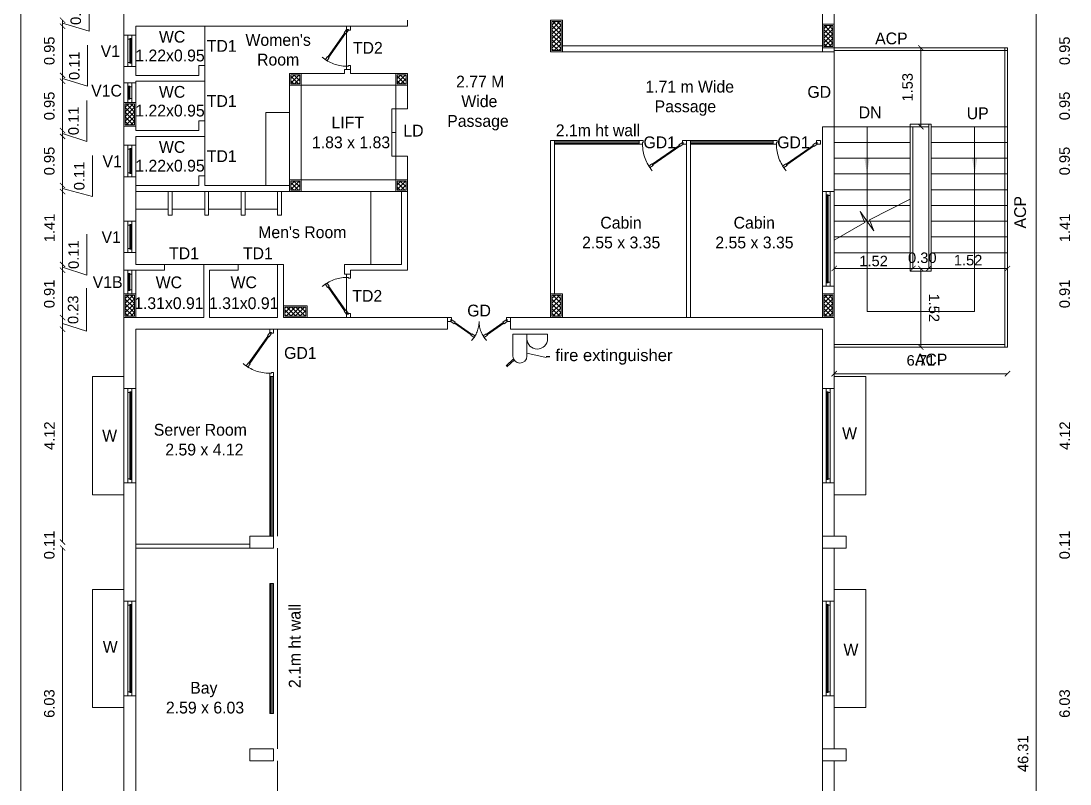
# Model space of a CAD drawing. Header units: metres. Extents: x -1560643 to -1560434, y 43491 to 43663.
# Drawn here: x -1560622.67 to -1560602.37, y 43576.69 to 43591.46 of the extents above; entities that cross this region are included whole.
import ezdxf
from ezdxf.enums import TextEntityAlignment as Align

# ---------------------------------------------------------------- set-up
doc = ezdxf.new("R2010")
doc.units = ezdxf.units.M
doc.header["$LTSCALE"] = 750
doc.header["$MEASUREMENT"] = 0
doc.linetypes.add('CACHE3', pattern=[5.25, 4.2, -1.05])
doc.linetypes.add('HIDDEN', pattern=[0.375, 0.25, -0.125])
doc.layers.get('0').update_dxf_attribs({"lineweight": 5})
doc.layers.add('BLK_1_FLR_0_DRINKING_WATER', color=7, linetype='Continuous', lineweight=5)
doc.styles.add('20 Feet Scale', font='', dxfattribs={"height": 23.622})
doc.styles.add('5 Feet Scale', font='', dxfattribs={"height": 5.9055})
doc.styles.add('6 Feet Scale', font='', dxfattribs={"height": 7.0866})
doc.styles.add('7 Feet Scale', font='', dxfattribs={"height": 8.2677})
doc.styles.add('cent', font='arial.ttf', dxfattribs={"height": 8})
doc.styles.add('outer', font='arial.ttf')
doc.styles.get('20 Feet Scale').set_extended_font_data('Bahnschrift')
doc.styles.get('5 Feet Scale').set_extended_font_data('Bahnschrift')
doc.styles.get('6 Feet Scale').set_extended_font_data('Bahnschrift')
doc.styles.get('7 Feet Scale').set_extended_font_data('Bahnschrift')
pattern_1 = [(315, (-7721.8007, -8443.0663), (1.76776695, 1.76776695), []), (45, (-7721.8007, -8443.0663), (-1.76776695, 1.76776695), [])]

# ---------------------------------------------------------------- blocks, each defined once
blk = doc.blocks.new('_ArchTick')
at = {"color": 0, "linetype": 'ByBlock', "const_width": 0.15}
blk.add_lwpolyline([(-0.5, -0.5), (0.5, 0.5)], dxfattribs=at)
blk = doc.blocks.new('A$C52BB42CC')
at = {"lineweight": 0, "ltscale": 10}
h = blk.add_hatch(dxfattribs=at)
h.set_pattern_fill('ANSI37', color=256, scale=20, angle=270)
h.set_pattern_definition(pattern_1)
h.paths.add_polyline_path([(1220.45, 3979.45), (1213.45, 3979.45), (1213.45, 3957.45), (1220.45, 3957.45)])
h = blk.add_hatch(dxfattribs=at)
h.set_pattern_fill('ANSI37', color=256, scale=20, angle=270)
h.set_pattern_definition(pattern_1)
h.paths.add_polyline_path([(1220.45, 3979.45), (1213.45, 3979.45), (1213.45, 3957.45), (1220.45, 3957.45)])
h = blk.add_hatch(dxfattribs=at)
h.set_pattern_fill('ANSI37', color=256, scale=20, angle=270)
h.set_pattern_definition([(315, (-7514.8007, -8446.0663), (1.76776695, 1.76776695), []), (45, (-7514.8007, -8446.0663), (-1.76776695, 1.76776695), [])])
h.paths.add_polyline_path([(1427.45, 3976.45), (1420.45, 3976.45), (1420.45, 3960.45), (1427.45, 3960.45)])
h = blk.add_hatch(dxfattribs=at)
h.set_pattern_fill('ANSI37', color=256, scale=20, angle=270)
h.set_pattern_definition([(315, (-7926.8007, -8468.5663), (1.76776695, 1.76776695), []), (45, (-7926.8007, -8468.5663), (-1.76776695, 1.76776695), [])])
h.paths.add_polyline_path([(1021.45, 3938.95), (1014.45, 3938.95), (1014.45, 3931.95), (1021.45, 3931.95)])
h = blk.add_hatch(dxfattribs=at)
h.set_pattern_fill('ANSI37', color=256, scale=20, angle=270)
h.set_pattern_definition([(315, (-7845.8007, -8468.5663), (1.76776695, 1.76776695), []), (45, (-7845.8007, -8468.5663), (-1.76776695, 1.76776695), [])])
h.paths.add_polyline_path([(1102.45, 3938.95), (1095.45, 3938.95), (1095.45, 3931.95), (1102.45, 3931.95)])
h = blk.add_hatch(dxfattribs=at)
h.set_pattern_fill('ANSI37', color=256, scale=20, angle=270)
h.set_pattern_definition([(315, (-8046.8007, -8505.6634), (1.76776695, 1.76776695), []), (45, (-8046.8007, -8505.6634), (-1.76776695, 1.76776695), [])])
h.paths.add_polyline_path([(895.45, 3916.85), (888.45, 3916.85), (888.45, 3900.85), (895.45, 3900.85)])
h = blk.add_hatch(dxfattribs=at)
h.set_pattern_fill('ANSI37', color=256, scale=20, angle=270)
h.set_pattern_definition([(315, (-7926.8007, -8549.5663), (1.76776695, 1.76776695), []), (45, (-7926.8007, -8549.5663), (-1.76776695, 1.76776695), [])])
h.paths.add_polyline_path([(1021.45, 3857.95), (1014.45, 3857.95), (1014.45, 3850.95), (1021.45, 3850.95)])
h = blk.add_hatch(dxfattribs=at)
h.set_pattern_fill('ANSI37', color=256, scale=20, angle=270)
h.set_pattern_definition([(315, (-7845.8007, -8549.5663), (1.76776695, 1.76776695), []), (45, (-7845.8007, -8549.5663), (-1.76776695, 1.76776695), [])])
h.paths.add_polyline_path([(1102.45, 3857.95), (1095.45, 3857.95), (1095.45, 3850.95), (1102.45, 3850.95)])
h = blk.add_hatch(dxfattribs=at)
h.set_pattern_fill('ANSI37', color=256, scale=20, angle=270)
h.set_pattern_definition([(315, (-8046.8007, -8651.5663), (1.76776695, 1.76776695), []), (45, (-8046.8007, -8651.5663), (-1.76776695, 1.76776695), [])])
h.paths.add_polyline_path([(895.45, 3770.95), (888.45, 3770.95), (888.45, 3754.95), (895.45, 3754.95)])
h = blk.add_hatch(dxfattribs=at)
h.set_pattern_fill('ANSI37', color=256, scale=20, angle=270)
h.set_pattern_definition([(315, (-7721.8007, -8651.5663), (1.76776695, 1.76776695), []), (45, (-7721.8007, -8651.5663), (-1.76776695, 1.76776695), [])])
h.paths.add_polyline_path([(1220.45, 3770.95), (1213.45, 3770.95), (1213.45, 3754.95), (1220.45, 3754.95)])
h = blk.add_hatch(dxfattribs=at)
h.set_pattern_fill('ANSI37', color=256, scale=20, angle=270)
h.set_pattern_definition([(315, (-7514.8007, -8651.5663), (1.76776695, 1.76776695), []), (45, (-7514.8007, -8651.5663), (-1.76776695, 1.76776695), [])])
h.paths.add_polyline_path([(1427.45, 3770.95), (1420.45, 3770.95), (1420.45, 3754.95), (1427.45, 3754.95)])
h = blk.add_hatch(dxfattribs=at)
h.set_pattern_fill('ANSI37', color=256, scale=20, angle=360)
h.set_pattern_definition([(45, (13432.4594, -5180.2987), (-1.76776695, 1.76776695), []), (135, (13432.4594, -5180.2987), (-1.76776695, -1.76776695), [])])
h.paths.add_polyline_path([(1009.95, 3761.95), (1009.95, 3754.95), (1025.95, 3754.95), (1025.95, 3761.95)])
for p, q in [((809, 2509.95), (809, 4333.06)), ((1582.41, 2509.95), (1582.41, 4333.06)), ((1419.45, 4076.56), (1419.45, 3977.45)), ((1428.45, 3977.45), (1428.45, 4076.56)), ((860.87, 3972.2), (860.87, 4003.43)), ((887.45, 3969.2), (887.45, 3992.5)), ((840.69, 3975.95), (840.69, 3980.45)), ((1103.45, 3975.95), (1103.45, 3980.45)), ((840.69, 3978.2), (860.87, 3972.2)), ((840.69, 3975.95), (840.69, 3971.95)), ((840.69, 3938.45), (840.69, 3975.95)), ((896.45, 3975.95), (896.45, 3969.2)), ((944.45, 3975.95), (896.45, 3975.95)), ((944.45, 3975.95), (948.95, 3975.95)), ((948.95, 3975.95), (948.95, 3933.95)), ((1098.95, 3975.95), (948.95, 3975.95)), ((1103.45, 3975.95), (1098.95, 3975.95)), ((887.45, 3969.2), (896.45, 3969.2)), ((859.72, 3930.2), (859.72, 3961.43)), ((896.45, 3957.2), (896.45, 3957.2)), ((1221.45, 3960.95), (1419.45, 3960.95)), ((1221.45, 3956.45), (1419.45, 3956.45)), ((1419.45, 3959.45), (1419.45, 3956.45)), ((1428.45, 3956.45), (1419.45, 3956.45)), ((1428.45, 3959.45), (1428.45, 3956.45)), ((1428.45, 3959.45), (1560.44, 3959.45)), ((1428.45, 3957.45), (1560.44, 3957.45)), ((1428.45, 3956.45), (1428.45, 3899.36)), ((1494.44, 3899.36), (1494.44, 3959.45)), ((1558.44, 3731.36), (1558.44, 3959.45)), ((1560.44, 3731.36), (1560.44, 3959.45)), ((840.69, 3938.45), (840.69, 3942.45)), ((887.45, 3932.85), (887.45, 3945.2)), ((887.45, 3945.2), (896.45, 3945.2)), ((896.45, 3945.2), (896.45, 3938.45)), ((944.45, 3945.95), (944.45, 3938.45)), ((944.45, 3945.95), (948.95, 3945.95)), ((1055.45, 3939.95), (1022.45, 3939.95)), ((1055.45, 3939.95), (1055.45, 3942.95)), ((1059.95, 3942.95), (1055.45, 3942.95)), ((1059.95, 3939.95), (1059.95, 3942.95)), ((1094.45, 3939.95), (1059.95, 3939.95)), ((840.69, 3933.95), (840.69, 3938.45)), ((840.69, 3936.2), (859.72, 3930.2)), ((840.69, 3933.95), (840.69, 3929.95)), ((840.69, 3896.45), (840.69, 3933.95)), ((896.45, 3932.85), (887.45, 3932.85)), ((896.45, 3938.45), (944.45, 3938.45)), ((896.45, 3933.95), (944.45, 3933.95)), ((896.45, 3933.95), (896.45, 3932.85)), ((896.45, 3933.95), (896.45, 3932.85)), ((944.45, 3933.95), (948.95, 3933.95)), ((948.95, 3933.95), (948.95, 3891.95)), ((1013.45, 3930.95), (1013.45, 3858.95)), ((1022.45, 3930.95), (1094.45, 3930.95)), ((1022.45, 3858.95), (1022.45, 3930.95)), ((1094.45, 3912.95), (1094.45, 3930.95)), ((1103.45, 3912.95), (1103.45, 3930.95)), ((859.14, 3888.2), (859.14, 3919.43)), ((896.45, 3917.85), (887.45, 3917.85)), ((1013.45, 3910.27), (995.45, 3910.27)), ((995.45, 3910.27), (995.45, 3854.45)), ((1091.45, 3912.95), (1094.45, 3912.95)), ((1091.45, 3876.95), (1091.45, 3912.95)), ((1094.45, 3912.95), (1103.45, 3912.95)), ((1094.45, 3912.95), (1094.45, 3876.95)), ((840.69, 3896.45), (840.69, 3900.45)), ((887.45, 3885.2), (887.45, 3899.85)), ((896.45, 3899.85), (896.45, 3896.45)), ((896.45, 3899.85), (896.45, 3896.45)), ((944.45, 3903.95), (944.45, 3896.45)), ((944.45, 3903.95), (948.95, 3903.95)), ((1486.44, 3901.36), (1502.44, 3901.36)), ((1486.44, 3901.36), (1486.44, 3899.36)), ((1500.44, 3901.36), (1500.44, 3791.36)), ((1502.44, 3901.36), (1502.44, 3789.36)), ((1558.44, 3905.36), (1558.44, 3734.36)), ((840.69, 3891.95), (840.69, 3896.45)), ((840.69, 3894.2), (859.14, 3888.2)), ((840.69, 3891.95), (840.69, 3887.95)), ((840.69, 3854.45), (840.69, 3891.95)), ((896.45, 3896.45), (944.45, 3896.45)), ((896.45, 3891.95), (944.45, 3891.95)), ((896.45, 3891.95), (896.45, 3885.2)), ((896.45, 3891.95), (896.45, 3885.2)), ((944.45, 3891.95), (948.95, 3891.95)), ((948.95, 3891.95), (948.95, 3854.45)), ((1094.45, 3894.95), (1091.45, 3894.95)), ((1419.45, 3899.36), (1419.45, 3849.95)), ((1428.44, 3899.36), (1419.45, 3899.36)), ((1488.44, 3899.36), (1428.44, 3899.36)), ((1428.45, 3899.36), (1428.45, 3849.95)), ((1486.44, 3899.36), (1486.44, 3789.36)), ((1488.44, 3899.36), (1488.44, 3791.36)), ((1488.44, 3899.36), (1500.44, 3899.36)), ((1488.44, 3899.36), (1488.44, 3899.36)), ((1560.44, 3899.36), (1502.44, 3899.36)), ((887.45, 3885.2), (896.45, 3885.2)), ((1212.45, 3771.95), (1212.45, 3888.95)), ((1215.45, 3888.95), (1212.45, 3888.95)), ((1215.45, 3771.95), (1215.45, 3888.95)), ((1279.95, 3888.95), (1215.45, 3888.95)), ((1279.95, 3887.95), (1215.45, 3887.95)), ((1279.95, 3886.95), (1215.45, 3886.95)), ((1282.45, 3885.95), (1215.45, 3885.95)), ((1315.95, 3888.95), (1315.95, 3753.95)), ((1318.95, 3888.95), (1315.95, 3888.95)), ((1381.95, 3888.95), (1318.95, 3888.95)), ((1318.95, 3888.95), (1318.95, 3753.95)), ((1381.95, 3887.95), (1318.95, 3887.95)), ((1381.95, 3886.95), (1318.95, 3886.95)), ((1381.95, 3885.95), (1318.95, 3885.95)), ((1486.44, 3887.36), (1428.44, 3887.36)), ((1560.44, 3887.36), (1502.44, 3887.36)), ((863.51, 3846.2), (863.51, 3877.43)), ((1094.45, 3876.95), (1091.45, 3876.95)), ((1094.45, 3858.95), (1094.45, 3876.95)), ((1094.45, 3876.95), (1103.45, 3876.95)), ((1103.45, 3858.95), (1103.45, 3876.95)), ((1486.44, 3875.36), (1428.44, 3875.36)), ((1560.44, 3875.36), (1502.44, 3875.36)), ((887.45, 3827.45), (887.45, 3861.2)), ((887.45, 3861.2), (896.45, 3861.2)), ((896.45, 3861.2), (896.45, 3854.45)), ((896.45, 3861.2), (896.45, 3854.45)), ((944.45, 3861.95), (944.45, 3854.45)), ((944.45, 3861.95), (948.95, 3861.95)), ((1486.44, 3863.36), (1428.44, 3863.36)), ((1560.44, 3863.36), (1502.44, 3863.36)), ((840.69, 3854.45), (840.69, 3858.45)), ((840.69, 3849.95), (840.69, 3854.45)), ((840.69, 3852.2), (863.51, 3846.2)), ((944.45, 3854.45), (896.45, 3854.45)), ((896.45, 3849.95), (896.45, 3854.45)), ((1013.45, 3854.45), (948.95, 3854.45)), ((1022.45, 3858.95), (1094.45, 3858.95)), ((840.69, 3849.95), (840.69, 3845.95)), ((840.69, 3794.45), (840.69, 3849.95)), ((896.45, 3849.95), (896.45, 3827.45)), ((1013.45, 3849.95), (896.45, 3849.95)), ((896.45, 3849.95), (896.45, 3827.45)), ((921.2, 3849.95), (921.2, 3831.95)), ((924.2, 3849.95), (924.2, 3831.95)), ((948.95, 3849.95), (948.95, 3831.95)), ((951.95, 3849.95), (951.95, 3831.95)), ((976.7, 3849.95), (976.7, 3831.95)), ((979.7, 3849.95), (979.7, 3831.95)), ((1004.45, 3849.95), (1004.45, 3831.95)), ((1004.45, 3831.95), (1004.45, 3849.95)), ((1007.45, 3849.95), (1007.45, 3831.95)), ((1022.45, 3849.95), (1094.45, 3849.95)), ((1075.59, 3794.32), (1075.59, 3849.82)), ((1098.95, 3794.45), (1098.95, 3849.95)), ((1103.45, 3789.95), (1103.45, 3849.95)), ((1428.45, 3849.95), (1419.45, 3849.95)), ((1486.44, 3851.36), (1428.44, 3851.36)), ((1486.44, 3844.1), (1455.38, 3828.48)), ((1560.44, 3851.36), (1502.44, 3851.36)), ((896.45, 3836.45), (921.2, 3836.45)), ((948.95, 3836.45), (924.2, 3836.45)), ((951.95, 3836.45), (976.7, 3836.45)), ((1004.45, 3836.45), (979.7, 3836.45)), ((1486.44, 3839.36), (1428.44, 3839.36)), ((1488.49, 3840.51), (1488.44, 3840.48)), ((1560.44, 3839.36), (1502.44, 3839.36)), ((924.2, 3831.95), (921.2, 3831.95)), ((948.95, 3831.95), (951.95, 3831.95)), ((976.7, 3831.95), (979.7, 3831.95)), ((1004.45, 3831.95), (1007.45, 3831.95)), ((1458.59, 3819.94), (1448.29, 3834.78)), ((1448.29, 3834.78), (1451.78, 3826.4)), ((1455.38, 3828.48), (1458.59, 3819.94)), ((887.45, 3827.45), (896.45, 3827.45)), ((1455.81, 3827.36), (1428.44, 3827.36)), ((1451.78, 3826.4), (1428.44, 3812.93)), ((1455.81, 3827.36), (1486.44, 3827.36)), ((1560.44, 3827.36), (1502.44, 3827.36)), ((859.2, 3786.2), (859.2, 3817.43)), ((1486.44, 3815.36), (1428.44, 3815.36)), ((1560.44, 3815.36), (1502.44, 3815.36)), ((840.69, 3794.45), (840.69, 3798.45)), ((887.45, 3789.95), (887.45, 3803.45)), ((887.45, 3803.45), (896.45, 3803.45)), ((896.45, 3803.45), (896.45, 3794.45)), ((896.45, 3803.45), (896.45, 3794.45)), ((1486.44, 3803.36), (1428.44, 3803.36)), ((1560.44, 3803.36), (1502.44, 3803.36)), ((840.69, 3789.95), (840.69, 3794.45)), ((840.69, 3792.2), (859.2, 3786.2)), ((840.69, 3789.95), (840.69, 3785.95)), ((840.69, 3753.95), (840.69, 3789.95)), ((896.45, 3789.95), (887.45, 3789.95)), ((896.45, 3794.45), (948.2, 3794.45)), ((896.45, 3789.95), (918.2, 3789.95)), ((918.2, 3789.95), (918.2, 3794.45)), ((948.2, 3794.45), (1004.45, 3794.45)), ((948.2, 3789.95), (948.2, 3794.45)), ((948.2, 3789.95), (948.2, 3753.95)), ((952.7, 3789.95), (974.45, 3789.95)), ((952.7, 3789.95), (952.7, 3753.95)), ((974.45, 3789.95), (974.45, 3794.45)), ((1004.45, 3794.45), (1008.95, 3794.45)), ((1004.45, 3789.95), (1004.45, 3794.45)), ((1004.45, 3789.95), (1004.45, 3753.95)), ((1008.95, 3762.95), (1008.95, 3794.45)), ((1055.45, 3794.45), (1055.45, 3786.95)), ((1055.45, 3794.45), (1098.95, 3794.45)), ((1059.95, 3789.95), (1059.95, 3786.95)), ((1059.95, 3789.95), (1103.45, 3789.95)), ((1486.44, 3791.36), (1428.44, 3791.36)), ((1488.45, 3791.36), (1428.46, 3791.36)), ((1502.44, 3789.36), (1486.44, 3789.36)), ((1500.44, 3791.36), (1488.44, 3791.36)), ((1488.45, 3791.36), (1500.45, 3791.36)), ((1494.45, 3791.36), (1494.45, 3731.36)), ((1500.45, 3791.36), (1560.45, 3791.36)), ((1560.44, 3791.36), (1502.44, 3791.36)), ((1059.95, 3786.95), (1055.45, 3786.95)), ((858.83, 3743.45), (858.83, 3776.23)), ((896.45, 3771.95), (887.45, 3771.95)), ((1212.45, 3771.95), (1216.95, 3771.95)), ((1419.45, 3777.95), (1419.45, 3771.95)), ((1428.45, 3777.95), (1419.45, 3777.95)), ((1428.45, 3777.95), (1428.45, 3771.95)), ((840.69, 3753.95), (840.69, 3757.95)), ((840.69, 3744.95), (840.69, 3753.95)), ((840.69, 3749.45), (858.83, 3743.45)), ((887.45, 3699.9), (887.45, 3753.95)), ((896.45, 3753.97), (896.45, 3753.95)), ((948.2, 3753.95), (896.45, 3753.95)), ((1004.45, 3753.95), (952.7, 3753.95)), ((1133.95, 3753.95), (1026.95, 3753.95)), ((1133.95, 3744.95), (1133.95, 3753.95)), ((1181.95, 3753.95), (1181.95, 3744.95)), ((1212.45, 3753.95), (1181.95, 3753.95)), ((1221.45, 3753.95), (1264.2, 3753.95)), ((1221.45, 3753.95), (1419.45, 3753.95)), ((1419.45, 3753.95), (1221.45, 3753.95)), ((1428.45, 3699.9), (1428.45, 3753.95)), ((840.69, 3744.95), (840.69, 3740.95)), ((840.69, 3582.82), (840.69, 3744.95)), ((896.45, 3744.95), (896.45, 3699.9)), ((896.45, 3744.95), (1133.95, 3744.95)), ((1419.45, 3744.95), (1181.95, 3744.95)), ((1183.77, 3741.14), (1194.39, 3741.14)), ((1183.77, 3741.14), (1183.77, 3724.55)), ((1210.12, 3741.14), (1194.39, 3741.14)), ((1194.39, 3737.77), (1194.39, 3741.14)), ((1194.39, 3741.14), (1194.39, 3724.55)), ((1210.12, 3737.77), (1210.12, 3741.14)), ((1419.45, 3699.9), (1419.45, 3744.95)), ((1558.44, 3733.36), (1428.44, 3733.36)), ((1209.08, 3723.48), (1194.39, 3726.83)), ((1560.44, 3731.36), (1428.44, 3731.36)), ((1178.5, 3717.03), (1184.21, 3722.41)), ((1184.7, 3721.54), (1179.1, 3716.4)), ((863.45, 3618.93), (863.45, 3708.93)), ((863.45, 3708.93), (887.45, 3708.93)), ((998.45, 3587.3), (998.45, 3708.95)), ((1001.45, 3708.95), (998.45, 3708.95)), ((999.45, 3708.95), (999.45, 3587.3)), ((1000.45, 3708.95), (1000.45, 3587.3)), ((1001.45, 3587.3), (1001.45, 3708.95)), ((1428.45, 3711.15), (1560.45, 3711.15)), ((1452.45, 3708.9), (1428.45, 3708.9)), ((1452.45, 3618.9), (1452.45, 3708.9)), ((887.45, 3699.9), (896.45, 3699.9)), ((1428.45, 3699.9), (1419.45, 3699.9)), ((887.45, 3627.9), (887.45, 3537.73)), ((887.45, 3627.9), (896.45, 3627.9)), ((896.45, 3627.9), (896.45, 3537.73)), ((1428.45, 3627.9), (1419.45, 3627.9)), ((1419.45, 3537.76), (1419.45, 3627.9)), ((1428.45, 3587.3), (1428.45, 3627.9)), ((887.45, 3618.93), (863.45, 3618.93)), ((1428.45, 3618.9), (1452.45, 3618.9)), ((840.69, 3582.82), (840.69, 3586.82)), ((896.45, 3581.3), (983.45, 3581.3)), ((983.45, 3587.3), (1001.45, 3587.3)), ((983.45, 3578.3), (983.45, 3587.3)), ((983.45, 3587.3), (1001.45, 3587.3)), ((983.45, 3578.3), (983.45, 3587.3)), ((983.45, 3581.3), (983.45, 3578.3)), ((1001.45, 3587.3), (1001.45, 3578.3)), ((1001.45, 3587.3), (1001.45, 3578.3)), ((1419.45, 3587.3), (1437.45, 3587.3)), ((1419.45, 3578.3), (1419.45, 3587.3)), ((1437.45, 3587.3), (1437.45, 3578.3)), ((840.69, 3578.3), (840.69, 3574.3)), ((840.69, 3341.09), (840.69, 3578.3)), ((983.45, 3578.3), (896.45, 3578.3)), ((1001.45, 3578.3), (983.45, 3578.3)), ((1001.45, 3578.3), (983.45, 3578.3)), ((1437.45, 3578.3), (1419.45, 3578.3)), ((1428.45, 3537.76), (1428.45, 3578.3)), ((998.45, 3551.23), (1001.45, 3551.23)), ((998.45, 3551.23), (998.45, 3503.23)), ((999.45, 3551.23), (999.45, 3502.23)), ((1000.45, 3551.23), (1000.45, 3452.23)), ((1001.45, 3551.23), (1001.45, 3452.23)), ((863.45, 3456.76), (863.45, 3546.76)), ((863.45, 3546.76), (887.45, 3546.76)), ((1452.45, 3546.76), (1428.45, 3546.76)), ((1452.45, 3456.76), (1452.45, 3546.76)), ((887.45, 3537.73), (896.45, 3537.73)), ((1428.45, 3537.76), (1419.45, 3537.76)), ((998.45, 3503.23), (998.45, 3452.23)), ((999.45, 3504.23), (999.45, 3452.23)), ((887.45, 3465.73), (887.45, 3375.59)), ((887.45, 3465.73), (896.45, 3465.73)), ((896.45, 3465.73), (896.45, 3375.59)), ((1428.45, 3465.76), (1419.45, 3465.76)), ((1419.45, 3375.62), (1419.45, 3465.76)), ((1428.45, 3425.16), (1428.45, 3465.76)), ((887.45, 3456.76), (863.45, 3456.76)), ((998.45, 3452.23), (1001.45, 3452.23)), ((1428.45, 3456.76), (1452.45, 3456.76)), ((983.45, 3425.16), (1001.45, 3425.16)), ((983.45, 3416.16), (983.45, 3425.16)), ((983.45, 3425.16), (1001.45, 3425.16)), ((983.45, 3416.16), (983.45, 3425.16)), ((1001.45, 3425.16), (1001.45, 3416.16)), ((1001.45, 3425.16), (1001.45, 3416.16)), ((1419.45, 3425.16), (1437.45, 3425.16)), ((1419.45, 3416.16), (1419.45, 3425.16)), ((1437.45, 3425.16), (1437.45, 3416.16)), ((1001.45, 3416.16), (983.45, 3416.16)), ((1001.45, 3416.16), (983.45, 3416.16)), ((1437.45, 3416.16), (1419.45, 3416.16)), ((1428.45, 3375.62), (1428.45, 3416.16))]:
    blk.add_line(p, q)
at = {"ltscale": 0.25}
for p, q in [((1056.95, 3973.45), (1056.95, 3945.45)), ((1056.95, 3756.45), (1056.95, 3784.45))]:
    blk.add_line(p, q, dxfattribs=at)
at = {"ltscale": 0.0127}
for p, q in [((1453.44, 3899.36), (1453.44, 3758.49)), ((1535.44, 3899.36), (1535.44, 3758.49)), ((1453.44, 3758.49), (1535.44, 3758.49))]:
    blk.add_line(p, q, dxfattribs=at)
at = {"linetype": 'CACHE3', "ltscale": 2.5}
for p, q in [((1004.45, 3587.3), (1004.45, 3744.95)), ((1004.45, 3578.3), (1004.45, 3425.16)), ((1004.45, 3416.16), (1004.45, 3263.02))]:
    blk.add_line(p, q, dxfattribs=at)
at = {"linetype": 'ByBlock', "lineweight": 0}
for points in [[(1221.45, 3956.45), (1212.45, 3956.45), (1212.45, 3980.45), (1221.45, 3980.45)], [(1221.45, 3956.45), (1212.45, 3956.45), (1212.45, 3980.45), (1221.45, 3980.45)], [(1220.45, 3979.45), (1220.45, 3957.45), (1213.45, 3957.45), (1213.45, 3979.45)], [(1220.45, 3979.45), (1220.45, 3957.45), (1213.45, 3957.45), (1213.45, 3979.45)], [(1428.45, 3959.45), (1419.45, 3959.45), (1419.45, 3977.45), (1428.45, 3977.45)], [(1427.45, 3976.45), (1427.45, 3960.45), (1420.45, 3960.45), (1420.45, 3976.45)], [(1022.45, 3930.95), (1013.45, 3930.95), (1013.45, 3939.95), (1022.45, 3939.95)], [(1103.45, 3930.95), (1094.45, 3930.95), (1094.45, 3939.95), (1103.45, 3939.95)], [(1021.45, 3938.95), (1021.45, 3931.95), (1014.45, 3931.95), (1014.45, 3938.95)], [(1102.45, 3938.95), (1102.45, 3931.95), (1095.45, 3931.95), (1095.45, 3938.95)], [(896.45, 3899.85), (887.45, 3899.85), (887.45, 3917.85), (896.45, 3917.85)], [(895.45, 3916.85), (895.45, 3900.85), (888.45, 3900.85), (888.45, 3916.85)], [(1022.45, 3849.95), (1013.45, 3849.95), (1013.45, 3858.95), (1022.45, 3858.95)], [(1021.45, 3857.95), (1021.45, 3850.95), (1014.45, 3850.95), (1014.45, 3857.95)], [(1103.45, 3849.95), (1094.45, 3849.95), (1094.45, 3858.95), (1103.45, 3858.95)], [(1102.45, 3857.95), (1102.45, 3850.95), (1095.45, 3850.95), (1095.45, 3857.95)], [(896.45, 3753.95), (887.45, 3753.95), (887.45, 3771.95), (896.45, 3771.95)], [(1221.45, 3753.95), (1212.45, 3753.95), (1212.45, 3771.95), (1221.45, 3771.95)], [(1428.45, 3753.95), (1419.45, 3753.95), (1419.45, 3771.95), (1428.45, 3771.95)], [(895.45, 3770.95), (895.45, 3754.95), (888.45, 3754.95), (888.45, 3770.95)], [(1220.45, 3770.95), (1220.45, 3754.95), (1213.45, 3754.95), (1213.45, 3770.95)], [(1427.45, 3770.95), (1427.45, 3754.95), (1420.45, 3754.95), (1420.45, 3770.95)], [(1026.95, 3762.95), (1026.95, 3753.95), (1008.95, 3753.95), (1008.95, 3762.95)], [(1009.95, 3761.95), (1025.95, 3761.95), (1025.95, 3754.95), (1009.95, 3754.95)]]:
    blk.add_lwpolyline(points, close=True, dxfattribs=at)
for points in [[(1056.95, 3973.45), (1055.22, 3970.99), (1056.45, 3970.13), (1058.17, 3972.59)], [(1058.45, 3972.95), (1058.45, 3973.45), (1056.95, 3973.45), (1056.95, 3975.95), (1059.95, 3975.95), (1059.95, 3972.95)], [(887.45, 3969.2), (887.45, 3945.2), (896.45, 3945.2), (896.45, 3969.2)], [(891.95, 3966.2), (891.95, 3966.7), (893.45, 3966.7), (893.45, 3969.2), (890.45, 3969.2), (890.45, 3966.2)], [(890.45, 3969.2), (890.45, 3945.2), (893.45, 3945.2), (893.45, 3969.2)], [(891.95, 3966.7), (891.95, 3947.7), (893.45, 3947.7), (893.45, 3966.7)], [(1056.15, 3970.34), (1043.53, 3952.32), (1042.91, 3952.75), (1055.53, 3970.78)], [(891.95, 3948.2), (891.95, 3947.7), (893.45, 3947.7), (893.45, 3945.2), (890.45, 3945.2), (890.45, 3948.2)], [(1040.89, 3950.51), (1042.61, 3952.97), (1043.83, 3952.11), (1042.11, 3949.65)], [(1056.95, 3942.95), (1056.95, 3945.45), (1058.45, 3945.45), (1058.45, 3945.95), (1059.95, 3945.95), (1059.95, 3942.95)], [(896.45, 3932.85), (896.45, 3917.85), (887.45, 3917.85), (887.45, 3932.85)], [(891.95, 3929.85), (891.95, 3930.35), (890.45, 3930.35), (890.45, 3932.85), (893.45, 3932.85), (893.45, 3929.85)], [(893.45, 3932.85), (893.45, 3917.85), (890.45, 3917.85), (890.45, 3932.85)], [(891.95, 3930.35), (891.95, 3920.35), (890.45, 3920.35), (890.45, 3930.35)], [(891.95, 3920.85), (891.95, 3920.35), (890.45, 3920.35), (890.45, 3917.85), (893.45, 3917.85), (893.45, 3920.85)], [(887.45, 3885.2), (887.45, 3861.2), (896.45, 3861.2), (896.45, 3885.2)], [(891.95, 3882.2), (891.95, 3882.7), (893.45, 3882.7), (893.45, 3885.2), (890.45, 3885.2), (890.45, 3882.2)], [(890.45, 3885.2), (890.45, 3861.2), (893.45, 3861.2), (893.45, 3885.2)], [(1279.95, 3885.95), (1282.45, 3885.95), (1282.45, 3887.45), (1282.95, 3887.45), (1282.95, 3888.95), (1279.95, 3888.95)], [(1310.34, 3885.15), (1289.86, 3870.81), (1290.29, 3870.19), (1310.77, 3884.53)], [(1313.45, 3885.95), (1310.99, 3884.23), (1310.13, 3885.46), (1312.59, 3887.18)], [(1312.95, 3887.45), (1313.45, 3887.45), (1313.45, 3885.95), (1315.95, 3885.95), (1315.95, 3888.95), (1312.95, 3888.95)], [(1381.95, 3885.95), (1384.45, 3885.95), (1384.45, 3887.45), (1384.95, 3887.45), (1384.95, 3888.95), (1381.95, 3888.95)], [(1412.34, 3885.15), (1391.86, 3870.81), (1392.29, 3870.19), (1412.77, 3884.53)], [(1415.45, 3885.95), (1412.99, 3884.23), (1412.13, 3885.46), (1414.59, 3887.18)], [(1414.95, 3887.45), (1415.45, 3887.45), (1415.45, 3885.95), (1417.95, 3885.95), (1417.95, 3888.95), (1414.95, 3888.95)], [(891.95, 3882.7), (891.95, 3863.7), (893.45, 3863.7), (893.45, 3882.7)], [(1288.05, 3868.17), (1290.51, 3869.89), (1289.65, 3871.12), (1287.19, 3869.4)], [(1390.05, 3868.17), (1392.51, 3869.89), (1391.65, 3871.12), (1389.19, 3869.4)], [(891.95, 3864.2), (891.95, 3863.7), (893.45, 3863.7), (893.45, 3861.2), (890.45, 3861.2), (890.45, 3864.2)], [(1428.45, 3849.95), (1428.45, 3777.95), (1419.45, 3777.95), (1419.45, 3849.95)], [(1423.95, 3846.95), (1423.95, 3847.45), (1422.45, 3847.45), (1422.45, 3849.95), (1425.45, 3849.95), (1425.45, 3846.95)], [(1425.45, 3849.95), (1425.45, 3777.95), (1422.45, 3777.95), (1422.45, 3849.95)], [(1423.95, 3847.45), (1423.95, 3825.11), (1422.45, 3825.11), (1422.45, 3847.45)], [(887.45, 3827.45), (887.45, 3803.45), (896.45, 3803.45), (896.45, 3827.45)], [(891.95, 3824.45), (891.95, 3824.95), (893.45, 3824.95), (893.45, 3827.45), (890.45, 3827.45), (890.45, 3824.45)], [(890.45, 3827.45), (890.45, 3803.45), (893.45, 3803.45), (893.45, 3827.45)], [(891.95, 3824.95), (891.95, 3805.95), (893.45, 3805.95), (893.45, 3824.95)], [(1423.95, 3802.78), (1423.95, 3825.11), (1422.45, 3825.11), (1422.45, 3802.78)], [(891.95, 3806.45), (891.95, 3805.95), (893.45, 3805.95), (893.45, 3803.45), (890.45, 3803.45), (890.45, 3806.45)], [(1423.95, 3802.78), (1423.95, 3780.45), (1422.45, 3780.45), (1422.45, 3802.78)], [(896.45, 3789.95), (896.45, 3771.95), (887.45, 3771.95), (887.45, 3789.95)], [(891.95, 3786.95), (891.95, 3787.45), (890.45, 3787.45), (890.45, 3789.95), (893.45, 3789.95), (893.45, 3786.95)], [(893.45, 3789.95), (893.45, 3771.95), (890.45, 3771.95), (890.45, 3789.95)], [(891.95, 3787.45), (891.95, 3774.45), (890.45, 3774.45), (890.45, 3787.45)], [(1040.89, 3779.38), (1042.61, 3776.93), (1043.83, 3777.79), (1042.11, 3780.24)], [(1056.95, 3786.95), (1056.95, 3784.45), (1058.45, 3784.45), (1058.45, 3783.95), (1059.95, 3783.95), (1059.95, 3786.95)], [(1423.95, 3780.95), (1423.95, 3780.45), (1422.45, 3780.45), (1422.45, 3777.95), (1425.45, 3777.95), (1425.45, 3780.95)], [(891.95, 3774.95), (891.95, 3774.45), (890.45, 3774.45), (890.45, 3771.95), (893.45, 3771.95), (893.45, 3774.95)], [(1056.15, 3759.55), (1043.53, 3777.57), (1042.91, 3777.14), (1055.53, 3759.12)], [(1056.95, 3756.45), (1055.22, 3758.91), (1056.45, 3759.77), (1058.17, 3757.31)], [(1058.45, 3756.95), (1058.45, 3756.45), (1056.95, 3756.45), (1056.95, 3753.95), (1059.95, 3753.95), (1059.95, 3756.95)], [(1136.95, 3752.45), (1136.45, 3752.45), (1136.45, 3750.95), (1133.95, 3750.95), (1133.95, 3753.95), (1136.95, 3753.95)], [(1136.45, 3750.95), (1138.9, 3749.23), (1139.76, 3750.46), (1137.31, 3752.18)], [(1139.55, 3750.15), (1152.28, 3741.31), (1151.85, 3740.69), (1139.12, 3749.53)], [(1176.34, 3750.15), (1163.61, 3741.31), (1164.04, 3740.69), (1176.77, 3749.53)], [(1179.45, 3750.95), (1176.99, 3749.23), (1176.13, 3750.46), (1178.59, 3752.18)], [(1181.95, 3750.95), (1179.45, 3750.95), (1179.45, 3752.45), (1178.95, 3752.45), (1178.95, 3753.95), (1181.95, 3753.95)], [(997.65, 3739.34), (983.31, 3718.87), (982.69, 3719.3), (997.03, 3739.78)], [(998.45, 3742.45), (996.72, 3739.99), (997.95, 3739.13), (999.67, 3741.59)], [(999.95, 3741.95), (999.95, 3742.45), (998.45, 3742.45), (998.45, 3744.95), (1001.45, 3744.95), (1001.45, 3741.95)], [(1154.09, 3738.66), (1151.63, 3740.38), (1152.49, 3741.61), (1154.95, 3739.89)], [(1161.8, 3738.66), (1164.26, 3740.38), (1163.4, 3741.61), (1160.94, 3739.89)], [(980.66, 3717.05), (982.39, 3719.51), (983.61, 3718.65), (981.89, 3716.19)], [(998.45, 3708.95), (998.45, 3711.45), (999.95, 3711.45), (999.95, 3711.95), (1001.45, 3711.95), (1001.45, 3708.95)], [(887.45, 3699.9), (887.45, 3627.9), (896.45, 3627.9), (896.45, 3699.9)], [(891.95, 3696.9), (891.95, 3697.4), (893.45, 3697.4), (893.45, 3699.9), (890.45, 3699.9), (890.45, 3696.9)], [(890.45, 3699.9), (890.45, 3627.9), (893.45, 3627.9), (893.45, 3699.9)], [(1428.45, 3627.9), (1428.45, 3699.9), (1419.45, 3699.9), (1419.45, 3627.9)], [(1423.95, 3696.9), (1423.95, 3697.4), (1422.45, 3697.4), (1422.45, 3699.9), (1425.45, 3699.9), (1425.45, 3696.9)], [(1425.45, 3627.9), (1425.45, 3699.9), (1422.45, 3699.9), (1422.45, 3627.9)], [(891.95, 3697.4), (891.95, 3675.07), (893.45, 3675.07), (893.45, 3697.4)], [(1423.95, 3675.07), (1423.95, 3697.4), (1422.45, 3697.4), (1422.45, 3675.07)], [(891.95, 3652.74), (891.95, 3675.07), (893.45, 3675.07), (893.45, 3652.74)], [(1423.95, 3675.07), (1423.95, 3652.74), (1422.45, 3652.74), (1422.45, 3675.07)], [(891.95, 3652.74), (891.95, 3630.4), (893.45, 3630.4), (893.45, 3652.74)], [(1423.95, 3630.4), (1423.95, 3652.74), (1422.45, 3652.74), (1422.45, 3630.4)], [(891.95, 3630.9), (891.95, 3630.4), (893.45, 3630.4), (893.45, 3627.9), (890.45, 3627.9), (890.45, 3630.9)], [(1423.95, 3630.9), (1423.95, 3630.4), (1422.45, 3630.4), (1422.45, 3627.9), (1425.45, 3627.9), (1425.45, 3630.9)], [(887.45, 3537.73), (887.45, 3465.73), (896.45, 3465.73), (896.45, 3537.73)], [(891.95, 3534.73), (891.95, 3535.23), (893.45, 3535.23), (893.45, 3537.73), (890.45, 3537.73), (890.45, 3534.73)], [(890.45, 3537.73), (890.45, 3465.73), (893.45, 3465.73), (893.45, 3537.73)], [(891.95, 3535.23), (891.95, 3512.9), (893.45, 3512.9), (893.45, 3535.23)], [(1428.45, 3465.76), (1428.45, 3537.76), (1419.45, 3537.76), (1419.45, 3465.76)], [(1423.95, 3534.76), (1423.95, 3535.26), (1422.45, 3535.26), (1422.45, 3537.76), (1425.45, 3537.76), (1425.45, 3534.76)], [(1425.45, 3465.76), (1425.45, 3537.76), (1422.45, 3537.76), (1422.45, 3465.76)], [(1423.95, 3512.93), (1423.95, 3535.26), (1422.45, 3535.26), (1422.45, 3512.93)], [(891.95, 3490.57), (891.95, 3512.9), (893.45, 3512.9), (893.45, 3490.57)], [(1423.95, 3512.93), (1423.95, 3490.59), (1422.45, 3490.59), (1422.45, 3512.93)], [(891.95, 3490.57), (891.95, 3468.23), (893.45, 3468.23), (893.45, 3490.57)], [(1423.95, 3468.26), (1423.95, 3490.59), (1422.45, 3490.59), (1422.45, 3468.26)], [(891.95, 3468.73), (891.95, 3468.23), (893.45, 3468.23), (893.45, 3465.73), (890.45, 3465.73), (890.45, 3468.73)], [(1423.95, 3468.76), (1423.95, 3468.26), (1422.45, 3468.26), (1422.45, 3465.76), (1425.45, 3465.76), (1425.45, 3468.76)]]:
    blk.add_lwpolyline(points, close=True)
at = {"linetype": 'HIDDEN'}
for points in [[(892.57, 3966.7), (892.57, 3947.7), (892.82, 3947.7), (892.82, 3966.7)], [(891.32, 3930.35), (891.32, 3920.35), (891.07, 3920.35), (891.07, 3930.35)], [(892.57, 3882.7), (892.57, 3863.7), (892.82, 3863.7), (892.82, 3882.7)], [(1423.32, 3847.45), (1423.32, 3825.11), (1423.07, 3825.11), (1423.07, 3847.45)], [(892.57, 3824.95), (892.57, 3805.95), (892.82, 3805.95), (892.82, 3824.95)], [(1423.32, 3802.78), (1423.32, 3825.11), (1423.07, 3825.11), (1423.07, 3802.78)], [(1423.32, 3802.78), (1423.32, 3780.45), (1423.07, 3780.45), (1423.07, 3802.78)], [(891.32, 3787.45), (891.32, 3774.45), (891.07, 3774.45), (891.07, 3787.45)], [(892.57, 3697.4), (892.57, 3675.07), (892.82, 3675.07), (892.82, 3697.4)], [(1423.32, 3675.07), (1423.32, 3697.4), (1423.07, 3697.4), (1423.07, 3675.07)], [(892.57, 3652.74), (892.57, 3675.07), (892.82, 3675.07), (892.82, 3652.74)], [(1423.32, 3675.07), (1423.32, 3652.74), (1423.07, 3652.74), (1423.07, 3675.07)], [(892.57, 3652.74), (892.57, 3630.4), (892.82, 3630.4), (892.82, 3652.74)], [(1423.32, 3630.4), (1423.32, 3652.74), (1423.07, 3652.74), (1423.07, 3630.4)], [(892.57, 3535.23), (892.57, 3512.9), (892.82, 3512.9), (892.82, 3535.23)], [(1423.32, 3512.93), (1423.32, 3535.26), (1423.07, 3535.26), (1423.07, 3512.93)], [(892.57, 3490.57), (892.57, 3512.9), (892.82, 3512.9), (892.82, 3490.57)], [(1423.32, 3512.93), (1423.32, 3490.59), (1423.07, 3490.59), (1423.07, 3512.93)], [(892.57, 3490.57), (892.57, 3468.23), (892.82, 3468.23), (892.82, 3490.57)], [(1423.32, 3468.26), (1423.32, 3490.59), (1423.07, 3490.59), (1423.07, 3468.26)]]:
    blk.add_lwpolyline(points, close=True, dxfattribs=at)
for centre, radius, start, end in [((1056.95, 3973.45), 28, 228.86117, 270), ((1313.45, 3885.95), 31, 180, 220.54475), ((1415.45, 3885.95), 31, 180, 220.54475), ((1056.95, 3756.45), 28, 90, 131.13883), ((1136.45, 3750.95), 21.5, 317.15865, 0), ((1179.45, 3750.95), 21.5, 180, 222.8322), ((998.45, 3742.45), 31, 229.45525, 270)]:
    blk.add_arc(centre, radius, start, end, dxfattribs=at)
for centre, radius in [((1202.26, 3737.77), 7.86), ((1189.08, 3724.55), 5.31)]:
    blk.add_arc(centre, radius, 180, 0)
at = {"ltscale": 0.0127}
for points in [[(1455.4, 3875.17), (1453.44, 3863.36), (1451.47, 3875.17)], [(1537.4, 3875.17), (1535.44, 3863.36), (1533.47, 3875.17)]]:
    blk.add_solid(points, dxfattribs=at)
for p, xscale, yscale, zscale, rotation in [((840.69, 3980.45), 4, 4, 4, 270), ((840.69, 3980.45), 4, 4, 4, 270), ((840.69, 3975.95), 4, 4, 4, 90), ((840.69, 3975.95), 4, 4, 4, 90), ((1494.44, 3959.45), 4, 4, 4, 90), ((840.69, 3938.45), 4, 4, 4, 270), ((840.69, 3938.45), 4, 4, 4, 270), ((840.69, 3933.95), 4, 4, 4, 90), ((840.69, 3933.95), 4, 4, 4, 90), ((1494.44, 3899.36), 4, 4, 4, 270), ((840.69, 3896.45), 4, 4, 4, 270), ((840.69, 3896.45), 4, 4, 4, 270), ((840.69, 3891.95), 4, 4, 4, 90), ((840.69, 3891.95), 4, 4, 4, 90), ((840.69, 3854.45), 4, 4, 4, 270), ((840.69, 3854.45), 4, 4, 4, 270), ((840.69, 3849.95), 4, 4, 4, 90), ((840.69, 3849.95), 4, 4, 4, 90), ((840.69, 3794.45), 4, 4, 4, 270), ((840.69, 3794.45), 4, 4, 4, 270), ((840.69, 3789.95), 4, 4, 4, 90), ((840.69, 3789.95), 4, 4, 4, 90), ((1428.46, 3791.36), 4, 4, 4, 180), ((1488.45, 3791.36), 4, 4, 4, 180), ((1494.45, 3791.36), 3.999999999998651, 3.999999999998651, 3.999999999998651, 90.00009863962097), ((1500.45, 3791.36), 4, 4, 4, 180), ((840.69, 3753.95), 4, 4, 4, 270), ((840.69, 3753.95), 4, 4, 4, 270), ((840.69, 3744.95), 4, 4, 4, 90), ((840.69, 3744.95), 4, 4, 4, 90), ((1494.45, 3731.36), 3.999999999998651, 3.999999999998651, 3.999999999998651, 270.0000986396209), ((1428.45, 3711.15), 4, 4, 4, 180), ((840.69, 3582.82), 4, 4, 4, 270), ((840.69, 3582.82), 4, 4, 4, 270), ((840.69, 3578.3), 4, 4, 4, 90), ((840.69, 3578.3), 4, 4, 4, 90)]:
    blk.add_blockref('_ArchTick', p, dxfattribs=dict(xscale=xscale, yscale=yscale, zscale=zscale, rotation=rotation))
at = {"xscale": 4, "yscale": 4, "zscale": 4}
for p in [(1488.45, 3791.36), (1500.45, 3791.36), (1560.45, 3791.36), (1560.45, 3711.15)]:
    blk.add_blockref('_ArchTick', p, dxfattribs=at)
at = {"style": '5 Feet Scale'}
for s, p in [('WC', (924.12, 3967.93)), ('TD1', (961.9, 3960.95)), ('TD2', (1073.21, 3959.45)), ('V1', (877.09, 3956.95)), ('1.22x0.95', (922.51, 3953.65)), ('V1C', (874.17, 3926.85)), ('WC', (924.12, 3925.93)), ('GD', (1417.06, 3925.88)), ('1.22x0.95', (922.51, 3911.65)), ('TD1', (961.9, 3918.95)), ('LD ', (1109.65, 3896.39)), ('2.1m ht wall', (1248.48, 3896.65)), ('GD1', (1295.54, 3887.45)), ('GD1', (1397.42, 3887.45)), ('WC', (924.12, 3883.93)), ('V1', (878.47, 3872.95)), ('TD1', (961.9, 3876.95)), ('1.22x0.95', (922.51, 3869.65)), ('V1', (877.74, 3815.2)), ('TD1', (933.2, 3802.88)), ('TD1', (989.45, 3802.88)), ('V1B', (875.03, 3780.95)), ('WC', (921.66, 3780.77)), ('WC', (978.67, 3780.77)), ('TD2', (1072.79, 3770.45)), ('1.31x0.91', (921.66, 3764.87)), ('1.31x0.91', (978.67, 3764.87)), ('GD', (1157.95, 3759.27)), ('GD1', (1021.81, 3726.95))]:
    blk.add_text(s, height=9, dxfattribs=at).set_placement(p, align=Align.MIDDLE_CENTER)
for s, height, style, p in [("Women's", 9, '6 Feet Scale', (980.02, 3961)), ('ACP', 9, '5 Feet Scale', (1459.63, 3962.15)), ('Room', 9, '6 Feet Scale', (988.84, 3945.99)), ('2.77 M', 9, '7 Feet Scale', (1140.43, 3929.26)), ('1.71 m Wide', 9, '7 Feet Scale', (1284.59, 3925.4)), ('Wide', 9, '7 Feet Scale', (1144.45, 3914.26)), ('Passage', 9, '7 Feet Scale', (1291.68, 3910.4)), ('Passage', 9, '7 Feet Scale', (1133.68, 3899.26)), ('DN', 9, '5 Feet Scale', (1447.12, 3905.77)), ('UP', 9, '5 Feet Scale', (1529.42, 3905.06)), ('Cabin', 9, '20 Feet Scale', (1250.31, 3821.74)), ('Cabin', 9, '20 Feet Scale', (1351.82, 3821.74)), ("Men's Room", 9, '6 Feet Scale', (989.72, 3814.45)), ('2.55 x 3.35', 9, '20 Feet Scale', (1236.42, 3806.65)), ('2.55 x 3.35', 9, '20 Feet Scale', (1337.93, 3806.65)), (' - fire extinguisher', 9.0545, 'outer', (1204.78, 3720.73)), ('ACP', 9, '5 Feet Scale', (1489.92, 3717.41)), (' W', 9, '5 Feet Scale', (867.51, 3659.46)), ('Server Room', 9, '6 Feet Scale', (910.18, 3663.9)), (' W', 9, '5 Feet Scale', (1431.14, 3661.22)), ('2.59 x 4.12', 9, '6 Feet Scale', (918.93, 3648.81)), (' W', 9, '5 Feet Scale', (867.98, 3498.52)), (' W', 9, '5 Feet Scale', (1432.18, 3496.34)), ('Bay', 9, '6 Feet Scale', (937.92, 3467.3)), ('2.59 x 6.03', 9, '6 Feet Scale', (919.4, 3452.19))]:
    blk.add_text(s, height=height, dxfattribs=dict(style=style)).set_placement(p)
for s, rotation, style, p in [('LIFT', 360, '6 Feet Scale', (1045.56, 3898.04)), ('1.83 x 1.83', 360, '6 Feet Scale', (1030.64, 3882.95)), ('ACP', 90, '5 Feet Scale', (1574.57, 3821.79))]:
    blk.add_text(s, height=9, rotation=rotation, dxfattribs=dict(style=style)).set_placement(p)
blk.add_text('2.1m ht wall', height=9, rotation=90, dxfattribs=at).set_placement((1017.51, 3503.63), align=Align.MIDDLE_CENTER)
at = {"char_height": 8, "attachment_point": 5, "style": 'cent'}
for s, insert, rotation in [('\\A1;0.11', (850.79, 3987.82), 90), ('\\A1;0.95', (830.61, 3957.2), 90), ('\\A1;0.95', (1604.01, 3957.2), 90), ('\\A1;0.11', (849.64, 3945.82), 90), ('\\A1;1.53', (1484.35, 3929.4), 90), ('\\A1;0.95', (830.61, 3915.2), 90), ('\\A1;0.95', (1604.01, 3915.2), 90), ('\\A1;0.11', (849.06, 3903.82), 90), ('\\A1;0.95', (830.61, 3873.2), 90), ('\\A1;0.95', (1604.01, 3873.2), 90), ('\\A1;0.11', (853.42, 3861.82), 90), ('\\A1;1.41', (830.68, 3822.2), 90), ('\\A1;1.41', (1604.08, 3822.2), 90), ('\\A1;0.11', (849.12, 3801.82), 90), ('\\A1;0.91', (830.61, 3771.95), 90), ('\\A1;0.91', (1604.01, 3771.95), 90), ('\\A1;0.23', (848.75, 3759.84), 90), ('\\A1;1.52', (1504.53, 3761.36), 270.0001), ('\\A1;4.12', (830.68, 3663.88), 90), ('\\A1;4.12', (1604.08, 3663.88), 90), ('\\A1;0.11', (830.61, 3580.56), 90), ('\\A1;0.11', (1604.01, 3580.56), 90), ('\\A1;6.03', (830.6, 3459.7), 90), ('\\A1;6.03', (1604.01, 3459.7), 90), ('\\A1;46.31', (1572.32, 3421.5), 90)]:
    blk.add_mtext(s, dxfattribs=dict(at, insert=insert, rotation=rotation))
for s, insert in [('\\A1;0.30', (1495.55, 3799.45)), ('\\A1;1.52', (1458.45, 3796.94)), ('\\A1;1.52', (1530.45, 3797.62)), ('\\A1;6.71', (1494.45, 3721.23))]:
    blk.add_mtext(s, dxfattribs=dict(at, insert=insert))

msp = doc.modelspace()

# ---------------------------------------------------------------- block references
at = {"layer": 'BLK_1_FLR_0_DRINKING_WATER', "xscale": 0.0254016284015961, "yscale": 0.0254016284015961, "zscale": 0.0254016284015961}
msp.add_blockref('A$C52BB42CC', (-1560643.21924, 43490.36698), dxfattribs=at)

doc.saveas('drawing.dxf')
